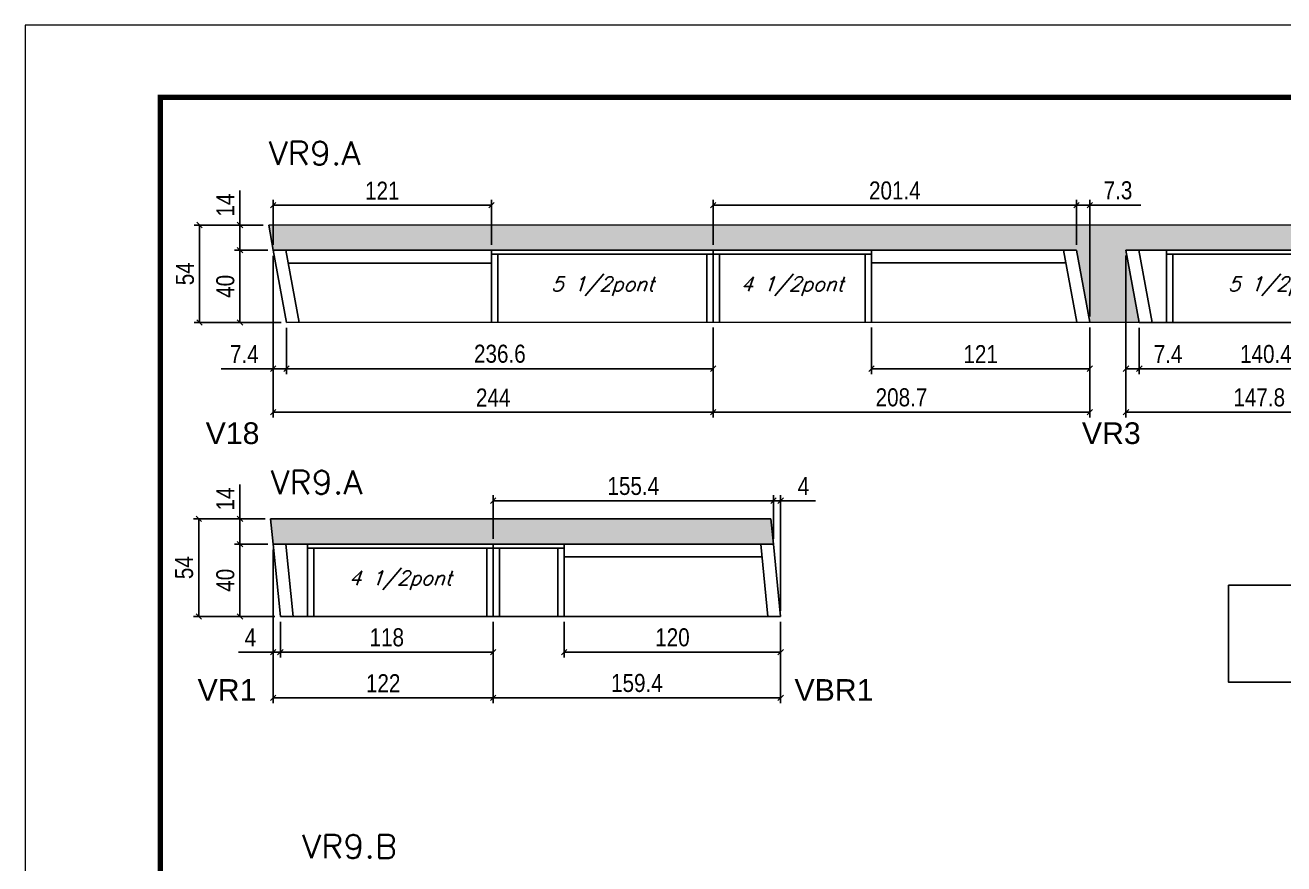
# Model space of a CAD drawing. Extents: x 0 to 6325, y 10169 to 19307.
# Drawn here: x 4755 to 5453, y 14199 to 14664 of the extents above; entities that cross this region are included whole.
import ezdxf

# ---------------------------------------------------------------- set-up
doc = ezdxf.new("R2010")
doc.units = 0
doc.linetypes.add('DASHED', pattern=[0.75, 0.5, -0.25])
for name, color, linetype in [('1', 1, 'Continuous'), ('5', 5, 'Continuous'), ('COTA', 241, 'Continuous'), ('Painéis', 200, 'Continuous'), ('SARR_2.2x7', 40, 'Continuous'), ('SARR_3.5x7', 81, 'Continuous'), ('texto', 7, 'Continuous')]:
    doc.layers.add(name, color=color, linetype=linetype)
for name, color, linetype, lineweight in [('Folhas', 255, 'Continuous', 9), ('SARRAFO DE PRESSAO', 251, 'DASHED', 9), ('Texto Seção', 7, 'Continuous', 15)]:
    doc.layers.add(name, color=color, linetype=linetype, lineweight=lineweight)
doc.styles.add('COTA TECNICA', font='techl___.ttf', dxfattribs={"height": 10})
doc.styles.add('REGUA-120', font='ROMANS.shx', dxfattribs={"height": 15})
doc.styles.add('Romans', font='romans.shx')
doc.styles.get("Standard").update_dxf_attribs({"font": 'arial.ttf'})
doc.dimstyles.new('PAINEL', dxfattribs={"dimtxt": 10, "dimasz": 3, "dimexe": 3, "dimexo": 3, "dimgap": 3, "dimtad": 1, "dimdec": 1, "dimzin": 12, "dimdsep": 46, "dimtxsty": 'COTA TECNICA', "dimblk1": 'OBLIQUE', "dimblk2": 'OBLIQUE', "dimsah": 1, "dimcen": 0.9, "dimclrd": 4, "dimclre": 4, "dimclrt": 240, "dimadec": 1, "dimazin": 3, "dimtfac": 1, "dimtdec": 1, "dimtmove": 0, "dimatfit": 3, "dimfxl": 1, "dimtolj": 1, "dimtzin": 12, "dimarcsym": 0})

# ---------------------------------------------------------------- blocks, each defined once
blk = doc.blocks.new('9999999999')
at = {"layer": 'Folhas'}
blk.add_lwpolyline([(98138.98, 34190.21), (99623.98, 34190.21), (99623.98, 35240.21), (98138.98, 35240.21)], close=True, dxfattribs=at)
at = {"layer": 'Folhas', "color": 30, "const_width": 3}
blk.add_lwpolyline([(98213.98, 34230.21), (99583.98, 34230.21), (99583.98, 35200.21), (98213.98, 35200.21)], close=True, dxfattribs=at)
blk = doc.blocks.new('_Oblique')
at = {"layer": '1', "color": 0, "lineweight": -2}
blk.add_line((-0.5, -0.5), (0.5, 0.5), dxfattribs=at)
blk = doc.blocks.new('*D596')
at = {"layer": 'COTA', "color": 4, "lineweight": -2, "transparency": 16777216}
for p, q in [((4892.48, 14536.53), (4892.48, 14470.91)), ((4899.86, 14496.54), (4899.86, 14470.91)), ((4892.48, 14473.91), (4863.59, 14473.91)), ((4899.86, 14473.91), (4892.48, 14473.91))]:
    blk.add_line(p, q, dxfattribs=at)
at = {"layer": 'Defpoints', "color": 0, "transparency": 16777216}
for p in [(4892.48, 14539.53), (4899.86, 14499.54), (4892.48, 14473.91)]:
    blk.add_point(p, dxfattribs=at)
at = {"layer": 'COTA', "color": 4, "lineweight": -2, "transparency": 16777216, "xscale": 3, "yscale": 3, "zscale": 3, "rotation": 180}
blk.add_blockref('_Oblique', (4892.48, 14473.91), dxfattribs=at)
at = {"layer": 'COTA', "color": 4, "lineweight": -2, "transparency": 16777216, "xscale": 3, "yscale": 3, "zscale": 3}
blk.add_blockref('_Oblique', (4899.86, 14473.91), dxfattribs=at)
at = {"layer": 'COTA', "color": 240, "transparency": 16777216, "insert": (4876.54, 14481.99), "char_height": 10, "attachment_point": 5, "style": 'COTA TECNICA'}
blk.add_mtext('\\A1;7.4', dxfattribs=at)
blk = doc.blocks.new('*D597')
at = {"layer": 'COTA', "color": 4, "lineweight": -2, "transparency": 16777216}
for p, q in [((4899.86, 14496.54), (4899.86, 14470.91)), ((5136.49, 14496.64), (5136.49, 14470.91)), ((4899.86, 14473.91), (5136.49, 14473.91))]:
    blk.add_line(p, q, dxfattribs=at)
at = {"layer": 'Defpoints', "color": 0, "transparency": 16777216}
for p in [(4899.86, 14499.54), (5136.49, 14499.64), (5136.49, 14473.91)]:
    blk.add_point(p, dxfattribs=at)
at = {"layer": 'COTA', "color": 4, "lineweight": -2, "transparency": 16777216, "xscale": 3, "yscale": 3, "zscale": 3, "rotation": 180}
blk.add_blockref('_Oblique', (4899.86, 14473.91), dxfattribs=at)
at = {"layer": 'COTA', "color": 4, "lineweight": -2, "transparency": 16777216, "xscale": 3, "yscale": 3, "zscale": 3}
blk.add_blockref('_Oblique', (5136.49, 14473.91), dxfattribs=at)
at = {"layer": 'COTA', "color": 240, "transparency": 16777216, "insert": (5018.18, 14482.13), "char_height": 10, "attachment_point": 5, "style": 'COTA TECNICA'}
blk.add_mtext('\\A1;236.6', dxfattribs=at)
blk = doc.blocks.new('*D598')
at = {"layer": 'COTA', "color": 4, "lineweight": -2, "transparency": 16777216}
for p, q in [((4892.48, 14542.53), (4892.48, 14567.49)), ((4892.48, 14564.49), (5013.48, 14564.49)), ((5013.48, 14542.54), (5013.48, 14567.49))]:
    blk.add_line(p, q, dxfattribs=at)
at = {"layer": 'Defpoints', "color": 0, "transparency": 16777216}
for p in [(5013.48, 14564.49), (4892.48, 14539.53), (5013.48, 14539.54)]:
    blk.add_point(p, dxfattribs=at)
at = {"layer": 'COTA', "color": 4, "lineweight": -2, "transparency": 16777216, "xscale": 3, "yscale": 3, "zscale": 3, "rotation": 180}
blk.add_blockref('_Oblique', (4892.48, 14564.49), dxfattribs=at)
at = {"layer": 'COTA', "color": 4, "lineweight": -2, "transparency": 16777216, "xscale": 3, "yscale": 3, "zscale": 3}
blk.add_blockref('_Oblique', (5013.48, 14564.49), dxfattribs=at)
at = {"layer": 'COTA', "color": 240, "transparency": 16777216, "insert": (4952.98, 14572.55), "char_height": 10, "attachment_point": 5, "style": 'COTA TECNICA'}
blk.add_mtext('\\A1;121', dxfattribs=at)
blk = doc.blocks.new('*D212')
at = {"layer": 'COTA', "color": 4, "lineweight": -2, "transparency": 16777216}
for p, q in [((4892.48, 14536.53), (4892.48, 14446.85)), ((5136.49, 14496.64), (5136.49, 14446.85)), ((4892.48, 14449.85), (5136.49, 14449.85))]:
    blk.add_line(p, q, dxfattribs=at)
at = {"layer": 'Defpoints', "color": 0, "transparency": 16777216}
for p in [(4892.48, 14539.53), (5136.49, 14499.64), (5136.49, 14449.85)]:
    blk.add_point(p, dxfattribs=at)
at = {"layer": 'COTA', "color": 4, "lineweight": -2, "transparency": 16777216, "xscale": 3, "yscale": 3, "zscale": 3, "rotation": 180}
blk.add_blockref('_Oblique', (4892.48, 14449.85), dxfattribs=at)
at = {"layer": 'COTA', "color": 4, "lineweight": -2, "transparency": 16777216, "xscale": 3, "yscale": 3, "zscale": 3}
blk.add_blockref('_Oblique', (5136.49, 14449.85), dxfattribs=at)
at = {"layer": 'COTA', "color": 240, "transparency": 16777216, "insert": (5014.49, 14457.92), "char_height": 10, "attachment_point": 5, "style": 'COTA TECNICA'}
blk.add_mtext('\\A1;244', dxfattribs=at)
blk = doc.blocks.new('*D599')
at = {"layer": 'COTA', "color": 4, "lineweight": -2, "transparency": 16777216}
for p, q in [((5136.49, 14496.64), (5136.49, 14446.85)), ((5345.22, 14496.74), (5345.22, 14446.85)), ((5136.49, 14449.85), (5345.22, 14449.85))]:
    blk.add_line(p, q, dxfattribs=at)
at = {"layer": 'Defpoints', "color": 0, "transparency": 16777216}
for p in [(5136.49, 14499.64), (5345.22, 14499.74), (5345.22, 14449.85)]:
    blk.add_point(p, dxfattribs=at)
at = {"layer": 'COTA', "color": 4, "lineweight": -2, "transparency": 16777216, "xscale": 3, "yscale": 3, "zscale": 3, "rotation": 180}
blk.add_blockref('_Oblique', (5136.49, 14449.85), dxfattribs=at)
at = {"layer": 'COTA', "color": 4, "lineweight": -2, "transparency": 16777216, "xscale": 3, "yscale": 3, "zscale": 3}
blk.add_blockref('_Oblique', (5345.22, 14449.85), dxfattribs=at)
at = {"layer": 'COTA', "color": 240, "transparency": 16777216, "insert": (5240.85, 14457.97), "char_height": 10, "attachment_point": 5, "style": 'COTA TECNICA'}
blk.add_mtext('\\A1;208.7', dxfattribs=at)
blk = doc.blocks.new('*D600')
at = {"layer": 'COTA', "color": 4, "lineweight": -2, "transparency": 16777216}
for p, q in [((5136.48, 14542.55), (5136.48, 14567.49)), ((5136.48, 14564.49), (5337.87, 14564.49)), ((5337.87, 14542.57), (5337.87, 14567.49))]:
    blk.add_line(p, q, dxfattribs=at)
at = {"layer": 'Defpoints', "color": 0, "transparency": 16777216}
for p in [(5337.87, 14564.49), (5136.48, 14539.55), (5337.87, 14539.57)]:
    blk.add_point(p, dxfattribs=at)
at = {"layer": 'COTA', "color": 4, "lineweight": -2, "transparency": 16777216, "xscale": 3, "yscale": 3, "zscale": 3, "rotation": 180}
blk.add_blockref('_Oblique', (5136.48, 14564.49), dxfattribs=at)
at = {"layer": 'COTA', "color": 4, "lineweight": -2, "transparency": 16777216, "xscale": 3, "yscale": 3, "zscale": 3}
blk.add_blockref('_Oblique', (5337.87, 14564.49), dxfattribs=at)
at = {"layer": 'COTA', "color": 240, "transparency": 16777216, "insert": (5237.18, 14572.6), "char_height": 10, "attachment_point": 5, "style": 'COTA TECNICA'}
blk.add_mtext('\\A1;201.4', dxfattribs=at)
blk = doc.blocks.new('*D213')
at = {"layer": 'COTA', "color": 4, "lineweight": -2, "transparency": 16777216}
for p, q in [((5337.87, 14542.57), (5337.87, 14567.49)), ((5337.87, 14564.49), (5345.22, 14564.49)), ((5345.22, 14502.74), (5345.22, 14567.49)), ((5345.22, 14564.49), (5373.52, 14564.49))]:
    blk.add_line(p, q, dxfattribs=at)
at = {"layer": 'Defpoints', "color": 0, "transparency": 16777216}
for p in [(5345.22, 14564.49), (5337.87, 14539.57), (5345.22, 14499.74)]:
    blk.add_point(p, dxfattribs=at)
at = {"layer": 'COTA', "color": 4, "lineweight": -2, "transparency": 16777216, "xscale": 3, "yscale": 3, "zscale": 3, "rotation": 180}
blk.add_blockref('_Oblique', (5337.87, 14564.49), dxfattribs=at)
at = {"layer": 'COTA', "color": 4, "lineweight": -2, "transparency": 16777216, "xscale": 3, "yscale": 3, "zscale": 3}
blk.add_blockref('_Oblique', (5345.22, 14564.49), dxfattribs=at)
at = {"layer": 'COTA', "color": 240, "transparency": 16777216, "insert": (5360.87, 14572.71), "char_height": 10, "attachment_point": 5, "style": 'COTA TECNICA'}
blk.add_mtext('\\A1;7.3', dxfattribs=at)
blk = doc.blocks.new('*D601')
at = {"layer": 'COTA', "color": 4, "lineweight": -2, "transparency": 16777216}
for p, q in [((5365.33, 14536.56), (5365.33, 14470.91)), ((5372.71, 14496.56), (5372.71, 14470.91)), ((5365.33, 14473.91), (5372.71, 14473.91)), ((5372.71, 14473.91), (5401.61, 14473.91))]:
    blk.add_line(p, q, dxfattribs=at)
at = {"layer": 'Defpoints', "color": 0, "transparency": 16777216}
for p in [(5365.33, 14539.56), (5372.71, 14499.56), (5365.33, 14473.91)]:
    blk.add_point(p, dxfattribs=at)
at = {"layer": 'COTA', "color": 4, "lineweight": -2, "transparency": 16777216, "xscale": 3, "yscale": 3, "zscale": 3, "rotation": 180}
blk.add_blockref('_Oblique', (5365.33, 14473.91), dxfattribs=at)
at = {"layer": 'COTA', "color": 4, "lineweight": -2, "transparency": 16777216, "xscale": 3, "yscale": 3, "zscale": 3}
blk.add_blockref('_Oblique', (5372.71, 14473.91), dxfattribs=at)
at = {"layer": 'COTA', "color": 240, "transparency": 16777216, "insert": (5388.66, 14481.99), "char_height": 10, "attachment_point": 5, "style": 'COTA TECNICA'}
blk.add_mtext('\\A1;7.4', dxfattribs=at)
blk = doc.blocks.new('*D214')
at = {"layer": 'COTA', "color": 4, "lineweight": -2, "transparency": 16777216}
for p, q in [((5372.71, 14496.56), (5372.71, 14470.91)), ((5513.08, 14496.57), (5513.08, 14470.91)), ((5372.71, 14473.91), (5513.08, 14473.91))]:
    blk.add_line(p, q, dxfattribs=at)
at = {"layer": 'Defpoints', "color": 0, "transparency": 16777216}
for p in [(5372.71, 14499.56), (5513.08, 14499.57), (5513.08, 14473.91)]:
    blk.add_point(p, dxfattribs=at)
at = {"layer": 'COTA', "color": 4, "lineweight": -2, "transparency": 16777216, "xscale": 3, "yscale": 3, "zscale": 3, "rotation": 180}
blk.add_blockref('_Oblique', (5372.71, 14473.91), dxfattribs=at)
at = {"layer": 'COTA', "color": 4, "lineweight": -2, "transparency": 16777216, "xscale": 3, "yscale": 3, "zscale": 3}
blk.add_blockref('_Oblique', (5513.08, 14473.91), dxfattribs=at)
at = {"layer": 'COTA', "color": 240, "transparency": 16777216, "insert": (5442.89, 14482.01), "char_height": 10, "attachment_point": 5, "style": 'COTA TECNICA'}
blk.add_mtext('\\A1;140.4', dxfattribs=at)
blk = doc.blocks.new('*D602')
at = {"layer": 'COTA', "color": 4, "lineweight": -2, "transparency": 16777216}
for p, q in [((5365.33, 14536.56), (5365.33, 14446.85)), ((5513.08, 14496.57), (5513.08, 14446.85)), ((5365.33, 14449.85), (5513.08, 14449.85))]:
    blk.add_line(p, q, dxfattribs=at)
at = {"layer": 'Defpoints', "color": 0, "transparency": 16777216}
for p in [(5365.33, 14539.56), (5513.08, 14499.57), (5513.08, 14449.85)]:
    blk.add_point(p, dxfattribs=at)
at = {"layer": 'COTA', "color": 4, "lineweight": -2, "transparency": 16777216, "xscale": 3, "yscale": 3, "zscale": 3, "rotation": 180}
blk.add_blockref('_Oblique', (5365.33, 14449.85), dxfattribs=at)
at = {"layer": 'COTA', "color": 4, "lineweight": -2, "transparency": 16777216, "xscale": 3, "yscale": 3, "zscale": 3}
blk.add_blockref('_Oblique', (5513.08, 14449.85), dxfattribs=at)
at = {"layer": 'COTA', "color": 240, "transparency": 16777216, "insert": (5439.2, 14457.94), "char_height": 10, "attachment_point": 5, "style": 'COTA TECNICA'}
blk.add_mtext('\\A1;147.8', dxfattribs=at)
blk = doc.blocks.new('*D594')
at = {"layer": 'COTA', "color": 4, "lineweight": -2, "transparency": 16777216}
for p, q in [((4889.48, 14539.53), (4871.1, 14539.53)), ((4874.1, 14499.54), (4874.1, 14539.53)), ((4896.86, 14499.54), (4871.1, 14499.54))]:
    blk.add_line(p, q, dxfattribs=at)
at = {"layer": 'Defpoints', "color": 0, "transparency": 16777216}
for p in [(4874.1, 14539.53), (4892.48, 14539.53), (4899.86, 14499.54)]:
    blk.add_point(p, dxfattribs=at)
at = {"layer": 'COTA', "color": 4, "lineweight": -2, "transparency": 16777216, "xscale": 3, "yscale": 3, "zscale": 3}
for p, rotation in [((4874.1, 14539.53), 90), ((4874.1, 14499.54), 270)]:
    blk.add_blockref('_Oblique', p, dxfattribs=dict(at, rotation=rotation))
at = {"layer": 'COTA', "color": 240, "transparency": 16777216, "insert": (4866, 14519.53), "char_height": 10, "attachment_point": 5, "rotation": 90, "style": 'COTA TECNICA'}
blk.add_mtext('\\A1;40', dxfattribs=at)
blk = doc.blocks.new('*D211')
at = {"layer": 'COTA', "color": 4, "lineweight": -2, "transparency": 16777216}
for p, q in [((4874.1, 14553.53), (4874.1, 14572.65)), ((4887.04, 14553.53), (4871.1, 14553.53)), ((4874.1, 14539.53), (4874.1, 14553.53)), ((4889.48, 14539.53), (4871.1, 14539.53))]:
    blk.add_line(p, q, dxfattribs=at)
at = {"layer": 'Defpoints', "color": 0, "transparency": 16777216}
for p in [(4874.1, 14553.53), (4890.04, 14553.53), (4892.48, 14539.53)]:
    blk.add_point(p, dxfattribs=at)
at = {"layer": 'COTA', "color": 4, "lineweight": -2, "transparency": 16777216, "xscale": 3, "yscale": 3, "zscale": 3}
for p, rotation in [((4874.1, 14553.53), 90), ((4874.1, 14539.53), 270)]:
    blk.add_blockref('_Oblique', p, dxfattribs=dict(at, rotation=rotation))
at = {"layer": 'COTA', "color": 240, "transparency": 16777216, "insert": (4866.03, 14564.59), "char_height": 10, "attachment_point": 5, "rotation": 90, "style": 'COTA TECNICA'}
blk.add_mtext('\\A1;14', dxfattribs=at)
blk = doc.blocks.new('*D595')
at = {"layer": 'COTA', "color": 4, "lineweight": -2, "transparency": 16777216}
for p, q in [((5224.24, 14496.69), (5224.24, 14470.91)), ((5345.22, 14496.74), (5345.22, 14470.91)), ((5345.22, 14473.91), (5224.24, 14473.91))]:
    blk.add_line(p, q, dxfattribs=at)
at = {"layer": 'Defpoints', "color": 0, "transparency": 16777216}
for p in [(5224.24, 14499.69), (5345.22, 14499.74), (5224.24, 14473.91)]:
    blk.add_point(p, dxfattribs=at)
at = {"layer": 'COTA', "color": 4, "lineweight": -2, "transparency": 16777216, "xscale": 3, "yscale": 3, "zscale": 3, "rotation": 180}
blk.add_blockref('_Oblique', (5224.24, 14473.91), dxfattribs=at)
at = {"layer": 'COTA', "color": 4, "lineweight": -2, "transparency": 16777216, "xscale": 3, "yscale": 3, "zscale": 3}
blk.add_blockref('_Oblique', (5345.22, 14473.91), dxfattribs=at)
at = {"layer": 'COTA', "color": 240, "transparency": 16777216, "insert": (5284.73, 14481.97), "char_height": 10, "attachment_point": 5, "style": 'COTA TECNICA'}
blk.add_mtext('\\A1;121', dxfattribs=at)
blk = doc.blocks.new('*D610')
at = {"layer": 'COTA', "color": 4, "lineweight": -2, "transparency": 16777216}
for p, q in [((4889.48, 14376.63), (4871.1, 14376.63)), ((4874.1, 14376.63), (4874.1, 14336.63)), ((4893.48, 14336.63), (4871.1, 14336.63))]:
    blk.add_line(p, q, dxfattribs=at)
at = {"layer": 'Defpoints', "color": 0, "transparency": 16777216}
for p in [(4892.48, 14376.63), (4874.1, 14336.63), (4896.48, 14336.63)]:
    blk.add_point(p, dxfattribs=at)
at = {"layer": 'COTA', "color": 4, "lineweight": -2, "transparency": 16777216, "xscale": 3, "yscale": 3, "zscale": 3}
for p, rotation in [((4874.1, 14376.63), 90), ((4874.1, 14336.63), 270)]:
    blk.add_blockref('_Oblique', p, dxfattribs=dict(at, rotation=rotation))
at = {"layer": 'COTA', "color": 240, "transparency": 16777216, "insert": (4866, 14356.63), "char_height": 10, "attachment_point": 5, "rotation": 90, "style": 'COTA TECNICA'}
blk.add_mtext('\\A1;40', dxfattribs=at)
blk = doc.blocks.new('*D611')
at = {"layer": 'COTA', "color": 4, "lineweight": -2, "transparency": 16777216}
for p, q in [((4874.1, 14390.63), (4874.1, 14409.75)), ((4888.08, 14390.63), (4871.1, 14390.63)), ((4874.1, 14376.63), (4874.1, 14390.63)), ((4889.48, 14376.63), (4871.1, 14376.63))]:
    blk.add_line(p, q, dxfattribs=at)
at = {"layer": 'Defpoints', "color": 0, "transparency": 16777216}
for p in [(4874.1, 14390.63), (4891.08, 14390.63), (4892.48, 14376.63)]:
    blk.add_point(p, dxfattribs=at)
at = {"layer": 'COTA', "color": 4, "lineweight": -2, "transparency": 16777216, "xscale": 3, "yscale": 3, "zscale": 3}
for p, rotation in [((4874.1, 14390.63), 90), ((4874.1, 14376.63), 270)]:
    blk.add_blockref('_Oblique', p, dxfattribs=dict(at, rotation=rotation))
at = {"layer": 'COTA', "color": 240, "transparency": 16777216, "insert": (4866.03, 14401.69), "char_height": 10, "attachment_point": 5, "rotation": 90, "style": 'COTA TECNICA'}
blk.add_mtext('\\A1;14', dxfattribs=at)
blk = doc.blocks.new('*D223')
at = {"layer": 'COTA', "color": 4, "lineweight": -2, "transparency": 16777216}
for p, q in [((4892.48, 14373.63), (4892.48, 14313.86)), ((4896.48, 14333.63), (4896.48, 14313.86)), ((4892.48, 14316.86), (4873.25, 14316.86)), ((4896.48, 14316.86), (4892.48, 14316.86)), ((4896.48, 14316.86), (4899.48, 14316.86))]:
    blk.add_line(p, q, dxfattribs=at)
at = {"layer": 'Defpoints', "color": 0, "transparency": 16777216}
for p in [(4892.48, 14376.63), (4896.48, 14336.63), (4892.48, 14316.86)]:
    blk.add_point(p, dxfattribs=at)
at = {"layer": 'COTA', "color": 4, "lineweight": -2, "transparency": 16777216, "xscale": 3, "yscale": 3, "zscale": 3}
blk.add_blockref('_Oblique', (4892.48, 14316.86), dxfattribs=at)
at = {"layer": 'COTA', "color": 4, "lineweight": -2, "transparency": 16777216, "xscale": 3, "yscale": 3, "zscale": 3, "rotation": 180}
blk.add_blockref('_Oblique', (4896.48, 14316.86), dxfattribs=at)
at = {"layer": 'COTA', "color": 240, "transparency": 16777216, "insert": (4879.87, 14324.94), "char_height": 10, "attachment_point": 5, "style": 'COTA TECNICA'}
blk.add_mtext('\\A1;4', dxfattribs=at)
blk = doc.blocks.new('*D612')
at = {"layer": 'COTA', "color": 4, "lineweight": -2, "transparency": 16777216}
for p, q in [((4896.48, 14333.63), (4896.48, 14313.86)), ((5014.48, 14333.63), (5014.48, 14313.86)), ((4896.48, 14316.86), (5014.48, 14316.86))]:
    blk.add_line(p, q, dxfattribs=at)
at = {"layer": 'Defpoints', "color": 0, "transparency": 16777216}
for p in [(4896.48, 14336.63), (5014.48, 14336.63), (5014.48, 14316.86)]:
    blk.add_point(p, dxfattribs=at)
at = {"layer": 'COTA', "color": 4, "lineweight": -2, "transparency": 16777216, "xscale": 3, "yscale": 3, "zscale": 3, "rotation": 180}
blk.add_blockref('_Oblique', (4896.48, 14316.86), dxfattribs=at)
at = {"layer": 'COTA', "color": 4, "lineweight": -2, "transparency": 16777216, "xscale": 3, "yscale": 3, "zscale": 3}
blk.add_blockref('_Oblique', (5014.48, 14316.86), dxfattribs=at)
at = {"layer": 'COTA', "color": 240, "transparency": 16777216, "insert": (4955.48, 14324.96), "char_height": 10, "attachment_point": 5, "style": 'COTA TECNICA'}
blk.add_mtext('\\A1;118', dxfattribs=at)
blk = doc.blocks.new('*D224')
at = {"layer": 'COTA', "color": 4, "lineweight": -2, "transparency": 16777216}
for p, q in [((4892.48, 14373.63), (4892.48, 14288.52)), ((5014.48, 14333.63), (5014.48, 14288.52)), ((4892.48, 14291.52), (5014.48, 14291.52))]:
    blk.add_line(p, q, dxfattribs=at)
at = {"layer": 'Defpoints', "color": 0, "transparency": 16777216}
for p in [(4892.48, 14376.63), (5014.48, 14336.63), (5014.48, 14291.52)]:
    blk.add_point(p, dxfattribs=at)
at = {"layer": 'COTA', "color": 4, "lineweight": -2, "transparency": 16777216, "xscale": 3, "yscale": 3, "zscale": 3, "rotation": 180}
blk.add_blockref('_Oblique', (4892.48, 14291.52), dxfattribs=at)
at = {"layer": 'COTA', "color": 4, "lineweight": -2, "transparency": 16777216, "xscale": 3, "yscale": 3, "zscale": 3}
blk.add_blockref('_Oblique', (5014.48, 14291.52), dxfattribs=at)
at = {"layer": 'COTA', "color": 240, "transparency": 16777216, "insert": (4953.48, 14299.58), "char_height": 10, "attachment_point": 5, "style": 'COTA TECNICA'}
blk.add_mtext('\\A1;122', dxfattribs=at)
blk = doc.blocks.new('*D613')
at = {"layer": 'COTA', "color": 4, "lineweight": -2, "transparency": 16777216}
for p, q in [((5014.48, 14333.63), (5014.48, 14288.52)), ((5173.86, 14333.63), (5173.86, 14288.52)), ((5014.48, 14291.52), (5173.86, 14291.52))]:
    blk.add_line(p, q, dxfattribs=at)
at = {"layer": 'Defpoints', "color": 0, "transparency": 16777216}
for p in [(5014.48, 14336.63), (5173.86, 14336.63), (5173.86, 14291.52)]:
    blk.add_point(p, dxfattribs=at)
at = {"layer": 'COTA', "color": 4, "lineweight": -2, "transparency": 16777216, "xscale": 3, "yscale": 3, "zscale": 3, "rotation": 180}
blk.add_blockref('_Oblique', (5014.48, 14291.52), dxfattribs=at)
at = {"layer": 'COTA', "color": 4, "lineweight": -2, "transparency": 16777216, "xscale": 3, "yscale": 3, "zscale": 3}
blk.add_blockref('_Oblique', (5173.86, 14291.52), dxfattribs=at)
at = {"layer": 'COTA', "color": 240, "transparency": 16777216, "insert": (5094.17, 14299.66), "char_height": 10, "attachment_point": 5, "style": 'COTA TECNICA'}
blk.add_mtext('\\A1;159.4', dxfattribs=at)
blk = doc.blocks.new('*D614')
at = {"layer": 'COTA', "color": 4, "lineweight": -2, "transparency": 16777216}
for p, q in [((5014.48, 14379.63), (5014.48, 14403.75)), ((5169.86, 14379.63), (5169.86, 14403.75)), ((5014.48, 14400.75), (5169.86, 14400.75))]:
    blk.add_line(p, q, dxfattribs=at)
at = {"layer": 'Defpoints', "color": 0, "transparency": 16777216}
for p in [(5169.86, 14400.75), (5014.48, 14376.63), (5169.86, 14376.63)]:
    blk.add_point(p, dxfattribs=at)
at = {"layer": 'COTA', "color": 4, "lineweight": -2, "transparency": 16777216, "xscale": 3, "yscale": 3, "zscale": 3, "rotation": 180}
blk.add_blockref('_Oblique', (5014.48, 14400.75), dxfattribs=at)
at = {"layer": 'COTA', "color": 4, "lineweight": -2, "transparency": 16777216, "xscale": 3, "yscale": 3, "zscale": 3}
blk.add_blockref('_Oblique', (5169.86, 14400.75), dxfattribs=at)
at = {"layer": 'COTA', "color": 240, "transparency": 16777216, "insert": (5092.17, 14408.86), "char_height": 10, "attachment_point": 5, "style": 'COTA TECNICA'}
blk.add_mtext('\\A1;155.4', dxfattribs=at)
blk = doc.blocks.new('*D225')
at = {"layer": 'COTA', "color": 4, "lineweight": -2, "transparency": 16777216}
for p, q in [((5169.86, 14379.63), (5169.86, 14403.75)), ((5173.86, 14339.63), (5173.86, 14403.75)), ((5169.86, 14400.75), (5166.86, 14400.75)), ((5169.86, 14400.75), (5173.86, 14400.75)), ((5173.86, 14400.75), (5193.1, 14400.75))]:
    blk.add_line(p, q, dxfattribs=at)
at = {"layer": 'Defpoints', "color": 0, "transparency": 16777216}
for p in [(5173.86, 14400.75), (5169.86, 14376.63), (5173.86, 14336.63)]:
    blk.add_point(p, dxfattribs=at)
at = {"layer": 'COTA', "color": 4, "lineweight": -2, "transparency": 16777216, "xscale": 3, "yscale": 3, "zscale": 3}
blk.add_blockref('_Oblique', (5169.86, 14400.75), dxfattribs=at)
at = {"layer": 'COTA', "color": 4, "lineweight": -2, "transparency": 16777216, "xscale": 3, "yscale": 3, "zscale": 3, "rotation": 180}
blk.add_blockref('_Oblique', (5173.86, 14400.75), dxfattribs=at)
at = {"layer": 'COTA', "color": 240, "transparency": 16777216, "insert": (5186.48, 14408.82), "char_height": 10, "attachment_point": 5, "style": 'COTA TECNICA'}
blk.add_mtext('\\A1;4', dxfattribs=at)
blk = doc.blocks.new('*D615')
at = {"layer": 'COTA', "color": 4, "lineweight": -2, "transparency": 16777216}
for p, q in [((5053.89, 14333.63), (5053.89, 14313.86)), ((5173.86, 14333.63), (5173.86, 14313.86)), ((5173.86, 14316.86), (5053.89, 14316.86))]:
    blk.add_line(p, q, dxfattribs=at)
at = {"layer": 'Defpoints', "color": 0, "transparency": 16777216}
for p in [(5053.89, 14336.63), (5173.86, 14336.63), (5053.89, 14316.86)]:
    blk.add_point(p, dxfattribs=at)
at = {"layer": 'COTA', "color": 4, "lineweight": -2, "transparency": 16777216, "xscale": 3, "yscale": 3, "zscale": 3, "rotation": 180}
blk.add_blockref('_Oblique', (5053.89, 14316.86), dxfattribs=at)
at = {"layer": 'COTA', "color": 4, "lineweight": -2, "transparency": 16777216, "xscale": 3, "yscale": 3, "zscale": 3}
blk.add_blockref('_Oblique', (5173.86, 14316.86), dxfattribs=at)
at = {"layer": 'COTA', "color": 240, "transparency": 16777216, "insert": (5113.87, 14324.97), "char_height": 10, "attachment_point": 5, "style": 'COTA TECNICA'}
blk.add_mtext('\\A1;120', dxfattribs=at)
blk = doc.blocks.new('*D226')
at = {"layer": 'COTA', "color": 4, "lineweight": -2, "transparency": 16777216}
for p, q in [((4888.08, 14390.63), (4848.27, 14390.63)), ((4851.27, 14390.63), (4851.27, 14336.63)), ((4893.48, 14336.63), (4848.27, 14336.63))]:
    blk.add_line(p, q, dxfattribs=at)
at = {"layer": 'Defpoints', "color": 0, "transparency": 16777216}
for p in [(4891.08, 14390.63), (4851.27, 14336.63), (4896.48, 14336.63)]:
    blk.add_point(p, dxfattribs=at)
at = {"layer": 'COTA', "color": 4, "lineweight": -2, "transparency": 16777216, "xscale": 3, "yscale": 3, "zscale": 3}
for p, rotation in [((4851.27, 14390.63), 90), ((4851.27, 14336.63), 270)]:
    blk.add_blockref('_Oblique', p, dxfattribs=dict(at, rotation=rotation))
at = {"layer": 'COTA', "color": 240, "transparency": 16777216, "insert": (4843.16, 14363.63), "char_height": 10, "attachment_point": 5, "rotation": 90, "style": 'COTA TECNICA'}
blk.add_mtext('\\A1;54', dxfattribs=at)
blk = doc.blocks.new('*D227')
at = {"layer": 'COTA', "color": 4, "lineweight": -2, "transparency": 16777216}
for p, q in [((4887.04, 14553.53), (4848.72, 14553.53)), ((4851.72, 14553.53), (4851.72, 14499.54)), ((4896.86, 14499.54), (4848.72, 14499.54))]:
    blk.add_line(p, q, dxfattribs=at)
at = {"layer": 'Defpoints', "color": 0, "transparency": 16777216}
for p in [(4890.04, 14553.53), (4851.72, 14499.54), (4899.86, 14499.54)]:
    blk.add_point(p, dxfattribs=at)
at = {"layer": 'COTA', "color": 4, "lineweight": -2, "transparency": 16777216, "xscale": 3, "yscale": 3, "zscale": 3}
for p, rotation in [((4851.72, 14553.53), 90), ((4851.72, 14499.54), 270)]:
    blk.add_blockref('_Oblique', p, dxfattribs=dict(at, rotation=rotation))
at = {"layer": 'COTA', "color": 240, "transparency": 16777216, "insert": (4843.61, 14526.53), "char_height": 10, "attachment_point": 5, "rotation": 90, "style": 'COTA TECNICA'}
blk.add_mtext('\\A1;54', dxfattribs=at)

msp = doc.modelspace()

# ---------------------------------------------------------------- hatches: boundary and pattern name
at = {"layer": 'COTA'}
h = msp.add_hatch(dxfattribs=at)
h.set_pattern_fill('AR-CONC', color=256, scale=0.03)
h.set_pattern_definition([(50, (-2e-12, 10606.424), (5.46554, -0.4781726), [0.5715, -6.2865]), (355, (-2e-12, 10606.424), (-1.0573026, 5.7317054), [0.4572, -5.0292175]), (100.451445, (0.4555, 10606.384), (4.4082374, 5.2535326), [0.4857003, -5.3427073]), (46.1842, (-2e-12, 10607.948), (8.132371, -1.26127), [0.85725, -9.42975]), (96.63556, (0.678, 10607.843), (7.122124, 7.422784), [0.728551, -8.014068]), (351.18415, (-2e-12, 10607.948), (7.122124, 7.422784), [0.685799, -7.543792]), (21, (0.762, 10607.567), (4.5484317, -3.067956), [0.5715, -6.2865]), (326, (0.762, 10607.567), (1.854061, 5.525639), [0.4572, -5.0292]), (71.451445, (1.141, 10607.311), (6.4024926, 2.457683), [0.4857003, -5.342698]), (37.5, (-2e-12, 10606.424), (0.0926581, 2.53665117), [0, -4.96824, 0, -5.1054, 0, -5.04825]), (7.5, (-2e-12, 10606.424), (2.0045899, 3.0054172), [0, -2.91084, 0, -4.85394, 0, -1.92405]), (327.5, (-1.6993, 10606.424), (4.06771786, -0.1718623), [0, -1.905, 0, -5.9436, 0, -7.8867]), (317.5, (-2.4613, 10606.424), (4.4438754, 0.7627947), [0, -2.4765, 0, -3.94716, 0, -5.6007])])
h.paths.add_polyline_path([(6105.06, 14553.6), (4890.04, 14553.53), (4892.48, 14539.53), (5337.87, 14539.57), (5345.22, 14499.74), (5372.71, 14499.56), (5365.33, 14539.56), (5749.7, 14539.59), (5757.08, 14499.59), (5784.54, 14499.59), (5777.16, 14539.59), (6107.64, 14539.61)])
h = msp.add_hatch(dxfattribs=at)
h.set_pattern_fill('AR-CONC', color=256, scale=0.03)
h.set_pattern_definition([(50, (-22.1836, 10545.1814), (5.46554, -0.4781726), [0.5715, -6.2865]), (355, (-22.1836, 10545.1814), (-1.0573026, 5.7317054), [0.4572, -5.0292175]), (100.451445, (-21.728, 10545.1415), (4.4082374, 5.2535326), [0.4857003, -5.3427073]), (46.1842, (-22.1836, 10546.7054), (8.132371, -1.26127), [0.85725, -9.42975]), (96.63556, (-21.506, 10546.6), (7.122124, 7.422784), [0.728551, -8.014068]), (351.18415, (-22.1836, 10546.705), (7.122124, 7.422784), [0.685799, -7.543792]), (21, (-21.4216, 10546.3244), (4.5484317, -3.067956), [0.5715, -6.2865]), (326, (-21.4216, 10546.3244), (1.854061, 5.525639), [0.4572, -5.0292]), (71.451445, (-21.0425, 10546.0687), (6.4024926, 2.457683), [0.4857003, -5.342698]), (37.5, (-22.1836, 10545.1814), (0.0926581, 2.53665117), [0, -4.96824, 0, -5.1054, 0, -5.04825]), (7.5, (-22.1836, 10545.1814), (2.0045899, 3.0054172), [0, -2.91084, 0, -4.85394, 0, -1.92405]), (327.5, (-23.8828, 10545.1814), (4.06771786, -0.1718623), [0, -1.905, 0, -5.9436, 0, -7.8867]), (317.5, (-24.645, 10545.1814), (4.4438754, 0.7627947), [0, -2.4765, 0, -3.94716, 0, -5.6007])])
h.paths.add_polyline_path([(5168.46, 14390.63), (4891.08, 14390.63), (4892.48, 14376.63), (5169.86, 14376.63)])

# ---------------------------------------------------------------- linework, layer by layer
for p, q in [((4890.04, 14553.53), (6105.06, 14553.6)), ((4892.48, 14539.53), (4890.04, 14553.53)), ((5345.22, 14499.74), (5372.71, 14499.56)), ((4892.48, 14376.63), (4891.08, 14390.63)), ((4891.08, 14390.63), (5168.46, 14390.63)), ((5169.86, 14376.63), (5168.46, 14390.63))]:
    msp.add_line(p, q, dxfattribs=at)
msp.add_lwpolyline([(5422.13, 14353.9), (5588.91, 14353.9), (5588.91, 14300.24), (5422.13, 14300.24)], close=True, dxfattribs=at)
at = {"layer": 'Painéis', "linetype": 'ByBlock'}
for p, q in [((4892.48, 14539.53), (5337.87, 14539.57)), ((4892.48, 14539.53), (4899.86, 14499.54)), ((5136.48, 14539.55), (5136.49, 14499.64)), ((5337.87, 14539.57), (5345.22, 14499.74)), ((5365.33, 14539.56), (5749.7, 14539.59)), ((5365.33, 14539.56), (5372.71, 14499.56)), ((4899.86, 14499.54), (5345.22, 14499.74)), ((5757.08, 14499.59), (5372.71, 14499.56)), ((4892.48, 14376.63), (4896.48, 14336.63)), ((4892.48, 14376.63), (5169.86, 14376.63)), ((5014.48, 14376.63), (5014.48, 14336.63)), ((5169.86, 14376.63), (5173.86, 14336.63)), ((4896.48, 14336.63), (5173.86, 14336.63))]:
    msp.add_line(p, q, dxfattribs=at)
at = {"layer": 'SARR_2.2x7', "linetype": 'Continuous'}
for p, q in [((4899.6, 14539.54), (4906.98, 14499.54)), ((5136.48, 14537.34), (5013.48, 14537.34)), ((5136.49, 14537.34), (5224.19, 14537.34)), ((5330.75, 14539.56), (5338.1, 14499.74)), ((5372.45, 14539.56), (5379.83, 14499.57)), ((5513.08, 14537.37), (5387.71, 14537.37)), ((4900.92, 14532.38), (5013.48, 14532.43)), ((5224.2, 14532.52), (5332.05, 14532.56)), ((4899.52, 14376.63), (4903.52, 14336.63)), ((5162.82, 14376.63), (5166.82, 14336.63)), ((5014.48, 14374.43), (4911.48, 14374.43)), ((5014.48, 14374.43), (5053.89, 14374.43)), ((5053.89, 14369.63), (5163.52, 14369.63))]:
    msp.add_line(p, q, dxfattribs=at)
at = {"layer": 'SARR_3.5x7'}
for p, q in [((5013.49, 14499.59), (5013.48, 14539.54)), ((5016.98, 14499.59), (5016.98, 14537.34)), ((5132.98, 14499.59), (5132.98, 14537.34)), ((5139.99, 14499.59), (5139.99, 14537.34)), ((5220.69, 14499.59), (5220.69, 14537.34)), ((5224.19, 14539.56), (5224.24, 14499.69)), ((5387.71, 14499.57), (5387.71, 14539.57)), ((5391.21, 14499.61), (5391.21, 14537.37)), ((4911.48, 14336.63), (4911.48, 14376.63)), ((5053.89, 14376.63), (5053.89, 14336.63)), ((4914.98, 14336.68), (4914.98, 14374.43)), ((5010.98, 14336.68), (5010.98, 14374.43)), ((5017.98, 14336.68), (5017.98, 14374.43)), ((5050.39, 14336.68), (5050.39, 14374.43))]:
    msp.add_line(p, q, dxfattribs=at)

# ---------------------------------------------------------------- block references
at = {"layer": 'SARRAFO DE PRESSAO', "color": 6, "linetype": 'ByBlock'}
msp.add_blockref('9999999999', (-93383.98, -20575.93), dxfattribs=at)

# ---------------------------------------------------------------- texts
at = {"layer": '5', "linetype": 'Continuous'}
for s, p in [('V18', (4855.07, 14432.16)), ('VR3', (5340.88, 14432.16)), ('VR1', (4850.6, 14289.84)), ('VBR1', (5181.54, 14289.84))]:
    msp.add_text(s, height=12, rotation=359.99996, dxfattribs=at).set_placement(p)
at = {"layer": 'texto', "color": 2, "char_height": 8, "attachment_point": 5, "style": 'Romans'}
for s, insert in [('{\\Q19;\\C256;5 1/2pont}', (5075.13, 14519.53)), ('{\\Q19;\\C256;4 1/2pont}', (5180.24, 14519.53)), ('{\\Q19;\\C256;5 1/2pont}', (5450.39, 14519.56)), ('{\\Q19;\\C256;4 1/2pont}', (4962.98, 14356.62))]:
    msp.add_mtext(s, dxfattribs=dict(at, insert=insert))
at = {"layer": 'Texto Seção', "style": 'REGUA-120', "width": 1.05}
for s, p in [('VR9.A', (4890.04, 14586.79)), ('VR9.A', (4891.08, 14404.44)), ('VR9.B', (4908.57, 14202.64))]:
    msp.add_text(s, height=13, dxfattribs=at).set_placement(p)

# ---------------------------------------------------------------- dimensions: what is measured, and where the dimension line sits
at = {"layer": 'COTA'}
for base, p1, p2, picture, middle in [((5013.48, 14564.49), (4892.48, 14539.53), (5013.48, 14539.54), '*D598', (4952.98, 14572.55)), ((5337.87, 14564.49), (5136.48, 14539.55), (5337.87, 14539.57), '*D600', (5237.18, 14572.6)), ((5345.2192, 14564.4948), (5337.8716, 14539.5653), (5345.2192, 14499.7416), '*D213', (5360.8683, 14572.7141)), ((4892.48, 14473.91), (4899.86, 14499.54), (4892.48, 14539.53), '*D596', (4876.54, 14481.99)), ((5136.49, 14449.85), (4892.48, 14539.53), (5136.49, 14499.64), '*D212', (5014.49, 14457.92)), ((5513.08, 14449.8473), (5365.3275, 14539.5642), (5513.08, 14499.5734), '*D602', (5439.2037, 14457.9423)), ((5136.49, 14473.91), (4899.86, 14499.54), (5136.49, 14499.64), '*D597', (5018.18, 14482.13)), ((5345.22, 14449.85), (5136.49, 14499.64), (5345.22, 14499.74), '*D599', (5240.85, 14457.97)), ((5224.24, 14473.91), (5345.22, 14499.74), (5224.24, 14499.69), '*D595', (5284.73, 14481.97)), ((5513.08, 14473.91), (5372.71, 14499.56), (5513.08, 14499.57), '*D214', (5442.89, 14482.01)), ((5169.86, 14400.75), (5014.48, 14376.63), (5169.86, 14376.63), '*D614', (5092.17, 14408.86)), ((5173.86, 14400.75), (5169.86, 14376.63), (5173.86, 14336.63), '*D225', (5186.48, 14408.82)), ((4892.48, 14316.86), (4896.48, 14336.63), (4892.48, 14376.63), '*D223', (4879.87, 14324.94)), ((5014.48, 14291.52), (4892.48, 14376.63), (5014.48, 14336.63), '*D224', (4953.48, 14299.58)), ((5014.48, 14316.86), (4896.48, 14336.63), (5014.48, 14336.63), '*D612', (4955.48, 14324.96)), ((5173.86, 14291.52), (5014.48, 14336.63), (5173.86, 14336.63), '*D613', (5094.17, 14299.66)), ((5053.89, 14316.86), (5173.86, 14336.63), (5053.89, 14336.63), '*D615', (5113.87, 14324.97))]:
    dim = msp.add_linear_dim(base=base, p1=p1, p2=p2, dimstyle='PAINEL', dxfattribs=at)
    dim.commit()
    dim.dimension.update_dxf_attribs({"geometry": picture, "text_midpoint": middle})
for base, p1, p2, picture, middle in [((4874.1, 14553.53), (4892.48, 14539.53), (4890.04, 14553.53), '*D211', (4866.03, 14564.59)), ((4851.72, 14499.54), (4890.04, 14553.53), (4899.86, 14499.54), '*D227', (4843.61, 14526.53)), ((4874.1, 14539.53), (4899.86, 14499.54), (4892.48, 14539.53), '*D594', (4866, 14519.53)), ((4874.1, 14390.63), (4892.48, 14376.63), (4891.08, 14390.63), '*D611', (4866.03, 14401.69)), ((4851.27, 14336.63), (4891.08, 14390.63), (4896.48, 14336.63), '*D226', (4843.16, 14363.63)), ((4874.1, 14336.63), (4892.48, 14376.63), (4896.48, 14336.63), '*D610', (4866, 14356.63))]:
    dim = msp.add_linear_dim(base=base, p1=p1, p2=p2, angle=90, dimstyle='PAINEL', dxfattribs=at)
    dim.commit()
    dim.dimension.update_dxf_attribs({"geometry": picture, "text_midpoint": middle})
dim = msp.add_linear_dim(base=(5365.33, 14473.91), p1=(5372.71, 14499.56), p2=(5365.33, 14539.56), dimstyle='PAINEL', dxfattribs=at)
dim.commit()
dim.dimension.update_dxf_attribs({"geometry": '*D601', "text_midpoint": (5388.66, 14473.91), "dimtype": 160})

doc.saveas('drawing.dxf')
